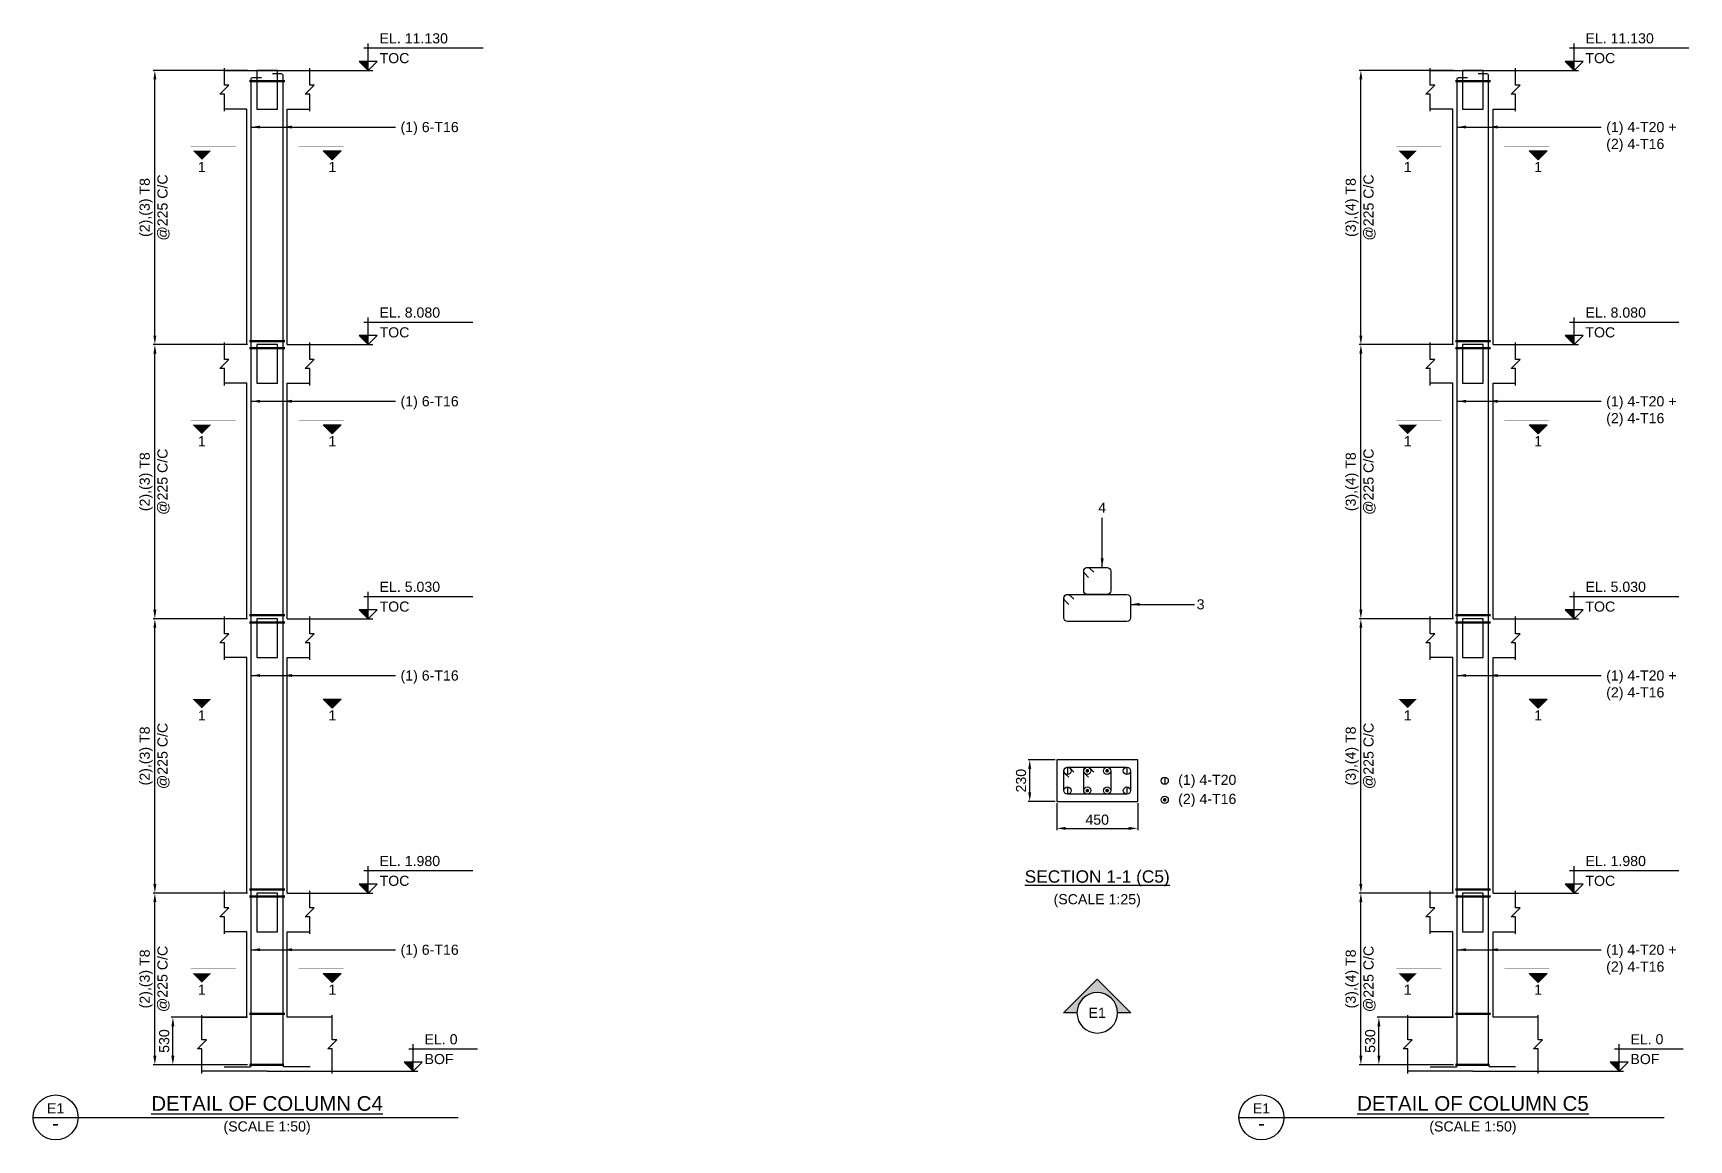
# Model space of a CAD drawing. Header units: inches. Extents: x 16610 to 272800, y -1525 to 29078.
# Drawn here: x 102000 to 138800, y -1525 to 23078 of the extents above; entities that cross this region are included whole.
import ezdxf
from ezdxf.enums import TextEntityAlignment as Align

# ---------------------------------------------------------------- set-up
doc = ezdxf.new("R2010")
doc.units = ezdxf.units.IN
doc.header["$MEASUREMENT"] = 0
doc.linetypes.add('SCHidden', pattern=[1000, 500, -500])
for name, color, linetype in [('colSectionMarkLayer', 5, 'Continuous'), ('Concrete Line', 2, 'Continuous'), ('Dim', 31, 'Continuous'), ('Hatch', 25, 'Continuous'), ('Labels', 4, 'Continuous'), ('Link', 225, 'Continuous'), ('Reinforcement', 130, 'Continuous'), ('Text', 31, 'Continuous'), ('Text_Scale', 31, 'Continuous')]:
    doc.layers.add(name, color=color, linetype=linetype)
doc.styles.add('SC-BBS1', font='SansSerif')
doc.styles.get("Standard").update_dxf_attribs({"font": 'txt.shx'})
doc.dimstyles.new('ColumnSch', dxfattribs={"dimtxt": 225, "dimasz": 200, "dimexe": 38, "dimexo": 38, "dimgap": 80, "dimtad": 1, "dimtoh": 1, "dimdec": 0, "dimzin": 0, "dimdsep": 46, "dimtxsty": 'SC-BBS1', "dimcen": 0.09, "dimclrd": 8, "dimclre": 8, "dimclrt": 31, "dimadec": 0, "dimazin": 0, "dimtfac": 1, "dimtdec": 0, "dimtix": 1, "dimtofl": 0, "dimtmove": 0, "dimatfit": 3, "dimfxl": 1, "dimtolj": 1, "dimtzin": 0, "dimarcsym": 0})
doc.dimstyles.get("Standard").update_dxf_attribs({"dimtxt": 0.18, "dimasz": 200, "dimexe": 0.18, "dimexo": 0.0625, "dimgap": 0.09, "dimtad": 0, "dimtih": 1, "dimtoh": 1, "dimdec": 4, "dimzin": 0, "dimdsep": 46, "dimtxsty": 'Standard', "dimcen": 0.09, "dimadec": 0, "dimazin": 0, "dimtfac": 1, "dimtdec": 4, "dimtofl": 0, "dimtmove": 0, "dimatfit": 3, "dimfxl": 1, "dimtolj": 1, "dimtzin": 0, "dimarcsym": 0})

# ---------------------------------------------------------------- blocks, each defined once
blk = doc.blocks.new('*D22')
at = {"color": 8, "linetype": 'ByBlock', "lineweight": -2}
for p, q in [((106768, 3962), (104668, 3962)), ((104706, 344), (104706, 3762)), ((106768, 144), (104668, 144))]:
    blk.add_line(p, q, dxfattribs=at)
at = {"color": 8}
for points in [[(104706, 3962), (104739, 3762), (104673, 3762)], [(104706, 144), (104673, 344), (104739, 344)]]:
    blk.add_solid(points, dxfattribs=at)
at = {"layer": 'DEFPOINTS', "color": 31}
for p in [(106806, 3962), (104706, 144), (106806, 144)]:
    blk.add_point(p, dxfattribs=at)
at = {"color": 31, "char_height": 225, "attachment_point": 5, "rotation": 90, "style": 'SC-BBS1'}
for s, insert in [('\\A1;(2),(3) T8', (104514, 2053)), ('\\A1;@225 C/C', (104898, 2053))]:
    blk.add_mtext(s, dxfattribs=dict(at, insert=insert))
blk = doc.blocks.new('*D23')
at = {"color": 8, "linetype": 'ByBlock', "lineweight": -2}
for p, q in [((106768, 1200), (105068, 1200)), ((105106, 344), (105106, 1000)), ((106768, 144), (105068, 144))]:
    blk.add_line(p, q, dxfattribs=at)
at = {"color": 8}
for points in [[(105106, 1200), (105139, 1000), (105073, 1000)], [(105106, 144), (105073, 344), (105139, 344)]]:
    blk.add_solid(points, dxfattribs=at)
at = {"layer": 'DEFPOINTS', "color": 31}
for p in [(106806, 1200), (105106, 144), (106806, 144)]:
    blk.add_point(p, dxfattribs=at)
at = {"color": 31, "insert": (104914, 672), "char_height": 225, "attachment_point": 5, "rotation": 90, "style": 'SC-BBS1'}
blk.add_mtext('\\A1;530', dxfattribs=at)
blk = doc.blocks.new('*D24')
at = {"color": 8, "linetype": 'ByBlock', "lineweight": -2}
for p, q in [((106768, 10058), (104668, 10058)), ((104706, 4162), (104706, 9858)), ((106768, 3962), (104668, 3962))]:
    blk.add_line(p, q, dxfattribs=at)
at = {"color": 8}
for points in [[(104706, 10058), (104739, 9858), (104673, 9858)], [(104706, 3962), (104673, 4162), (104739, 4162)]]:
    blk.add_solid(points, dxfattribs=at)
at = {"layer": 'DEFPOINTS', "color": 31}
for p in [(106806, 10058), (104706, 3962), (106806, 3962)]:
    blk.add_point(p, dxfattribs=at)
at = {"color": 31, "char_height": 225, "attachment_point": 5, "rotation": 90, "style": 'SC-BBS1'}
for s, insert in [('\\A1;@225 C/C', (104898, 7010)), ('\\A1;(2),(3) T8', (104514, 7010))]:
    blk.add_mtext(s, dxfattribs=dict(at, insert=insert))
blk = doc.blocks.new('*D25')
at = {"color": 8, "linetype": 'ByBlock', "lineweight": -2}
for p, q in [((106768, 16154), (104668, 16154)), ((104706, 10258), (104706, 15954)), ((106768, 10058), (104668, 10058))]:
    blk.add_line(p, q, dxfattribs=at)
at = {"color": 8}
for points in [[(104706, 16154), (104739, 15954), (104673, 15954)], [(104706, 10058), (104673, 10258), (104739, 10258)]]:
    blk.add_solid(points, dxfattribs=at)
at = {"layer": 'DEFPOINTS', "color": 31}
for p in [(106806, 16154), (104706, 10058), (106806, 10058)]:
    blk.add_point(p, dxfattribs=at)
at = {"color": 31, "char_height": 225, "attachment_point": 5, "rotation": 90, "style": 'SC-BBS1'}
for s, insert in [('\\A1;(2),(3) T8', (104514, 13106)), ('\\A1;@225 C/C', (104898, 13106))]:
    blk.add_mtext(s, dxfattribs=dict(at, insert=insert))
blk = doc.blocks.new('*D26')
at = {"color": 8, "linetype": 'ByBlock', "lineweight": -2}
for p, q in [((106768, 22250), (104668, 22250)), ((104706, 16354), (104706, 22050)), ((106768, 16154), (104668, 16154))]:
    blk.add_line(p, q, dxfattribs=at)
at = {"color": 8}
for points in [[(104706, 22250), (104739, 22050), (104673, 22050)], [(104706, 16154), (104673, 16354), (104739, 16354)]]:
    blk.add_solid(points, dxfattribs=at)
at = {"layer": 'DEFPOINTS', "color": 31}
for p in [(106806, 22250), (104706, 16154), (106806, 16154)]:
    blk.add_point(p, dxfattribs=at)
at = {"color": 31, "char_height": 225, "attachment_point": 5, "rotation": 90, "style": 'SC-BBS1'}
for s, insert in [('\\A1;@225 C/C', (104898, 19202)), ('\\A1;(2),(3) T8', (104514, 19202))]:
    blk.add_mtext(s, dxfattribs=dict(at, insert=insert))
blk = doc.blocks.new('*D29')
at = {"color": 8, "linetype": 'ByBlock', "lineweight": -2}
for p, q in [((133572, 3962), (131472, 3962)), ((131510, 344), (131510, 3762)), ((133572, 144), (131472, 144))]:
    blk.add_line(p, q, dxfattribs=at)
at = {"color": 8}
for points in [[(131510, 3962), (131543, 3762), (131477, 3762)], [(131510, 144), (131477, 344), (131543, 344)]]:
    blk.add_solid(points, dxfattribs=at)
at = {"layer": 'DEFPOINTS', "color": 31}
for p in [(133610, 3962), (131510, 144), (133610, 144)]:
    blk.add_point(p, dxfattribs=at)
at = {"color": 31, "char_height": 225, "attachment_point": 5, "rotation": 90, "style": 'SC-BBS1'}
for s, insert in [('\\A1;(3),(4) T8', (131318, 2053)), ('\\A1;@225 C/C', (131702, 2053))]:
    blk.add_mtext(s, dxfattribs=dict(at, insert=insert))
blk = doc.blocks.new('*D30')
at = {"color": 8, "linetype": 'ByBlock', "lineweight": -2}
for p, q in [((133572, 1200), (131872, 1200)), ((131910, 344), (131910, 1000)), ((133572, 144), (131872, 144))]:
    blk.add_line(p, q, dxfattribs=at)
at = {"color": 8}
for points in [[(131910, 1200), (131943, 1000), (131877, 1000)], [(131910, 144), (131877, 344), (131943, 344)]]:
    blk.add_solid(points, dxfattribs=at)
at = {"layer": 'DEFPOINTS', "color": 31}
for p in [(133610, 1200), (131910, 144), (133610, 144)]:
    blk.add_point(p, dxfattribs=at)
at = {"color": 31, "insert": (131718, 672), "char_height": 225, "attachment_point": 5, "rotation": 90, "style": 'SC-BBS1'}
blk.add_mtext('\\A1;530', dxfattribs=at)
blk = doc.blocks.new('*D31')
at = {"color": 8, "linetype": 'ByBlock', "lineweight": -2}
for p, q in [((133572, 10058), (131472, 10058)), ((131510, 4162), (131510, 9858)), ((133572, 3962), (131472, 3962))]:
    blk.add_line(p, q, dxfattribs=at)
at = {"color": 8}
for points in [[(131510, 10058), (131543, 9858), (131477, 9858)], [(131510, 3962), (131477, 4162), (131543, 4162)]]:
    blk.add_solid(points, dxfattribs=at)
at = {"layer": 'DEFPOINTS', "color": 31}
for p in [(133610, 10058), (131510, 3962), (133610, 3962)]:
    blk.add_point(p, dxfattribs=at)
at = {"color": 31, "char_height": 225, "attachment_point": 5, "rotation": 90, "style": 'SC-BBS1'}
for s, insert in [('\\A1;@225 C/C', (131702, 7010)), ('\\A1;(3),(4) T8', (131318, 7010))]:
    blk.add_mtext(s, dxfattribs=dict(at, insert=insert))
blk = doc.blocks.new('*D32')
at = {"color": 8, "linetype": 'ByBlock', "lineweight": -2}
for p, q in [((133572, 16154), (131472, 16154)), ((131510, 10258), (131510, 15954)), ((133572, 10058), (131472, 10058))]:
    blk.add_line(p, q, dxfattribs=at)
at = {"color": 8}
for points in [[(131510, 16154), (131543, 15954), (131477, 15954)], [(131510, 10058), (131477, 10258), (131543, 10258)]]:
    blk.add_solid(points, dxfattribs=at)
at = {"layer": 'DEFPOINTS', "color": 31}
for p in [(133610, 16154), (131510, 10058), (133610, 10058)]:
    blk.add_point(p, dxfattribs=at)
at = {"color": 31, "char_height": 225, "attachment_point": 5, "rotation": 90, "style": 'SC-BBS1'}
for s, insert in [('\\A1;(3),(4) T8', (131318, 13106)), ('\\A1;@225 C/C', (131702, 13106))]:
    blk.add_mtext(s, dxfattribs=dict(at, insert=insert))
blk = doc.blocks.new('*D33')
at = {"color": 8, "linetype": 'ByBlock', "lineweight": -2}
for p, q in [((133572, 22250), (131472, 22250)), ((131510, 16354), (131510, 22050)), ((133572, 16154), (131472, 16154))]:
    blk.add_line(p, q, dxfattribs=at)
at = {"color": 8}
for points in [[(131510, 22250), (131543, 22050), (131477, 22050)], [(131510, 16154), (131477, 16354), (131543, 16354)]]:
    blk.add_solid(points, dxfattribs=at)
at = {"layer": 'DEFPOINTS', "color": 31}
for p in [(133610, 22250), (131510, 16154), (133610, 16154)]:
    blk.add_point(p, dxfattribs=at)
at = {"color": 31, "char_height": 225, "attachment_point": 5, "rotation": 90, "style": 'SC-BBS1'}
for s, insert in [('\\A1;@225 C/C', (131702, 19202)), ('\\A1;(3),(4) T8', (131318, 19202))]:
    blk.add_mtext(s, dxfattribs=dict(at, insert=insert))
blk = doc.blocks.new('*D34')
at = {"color": 8, "linetype": 'ByBlock', "lineweight": -2}
for p, q in [((124750, 5962), (124750, 5362)), ((126550, 5962), (126550, 5362)), ((124950, 5400), (126350, 5400))]:
    blk.add_line(p, q, dxfattribs=at)
at = {"color": 8}
for points in [[(124750, 5400), (124950, 5433), (124950, 5367)], [(126550, 5400), (126350, 5367), (126350, 5433)]]:
    blk.add_solid(points, dxfattribs=at)
at = {"layer": 'DEFPOINTS', "color": 31}
for p in [(124750, 6000), (126550, 6000), (124750, 5400)]:
    blk.add_point(p, dxfattribs=at)
at = {"color": 31, "insert": (125650, 5592), "char_height": 225, "attachment_point": 5, "style": 'SC-BBS1'}
blk.add_mtext('\\A1;450', dxfattribs=at)
blk = doc.blocks.new('*D35')
at = {"color": 8, "linetype": 'ByBlock', "lineweight": -2}
for p, q in [((124712, 6920), (124112, 6920)), ((124150, 6200), (124150, 6720)), ((124712, 6000), (124112, 6000))]:
    blk.add_line(p, q, dxfattribs=at)
at = {"color": 8}
for points in [[(124150, 6920), (124183, 6720), (124117, 6720)], [(124150, 6000), (124117, 6200), (124183, 6200)]]:
    blk.add_solid(points, dxfattribs=at)
at = {"layer": 'DEFPOINTS', "color": 31}
for p in [(124750, 6920), (124150, 6000), (124750, 6000)]:
    blk.add_point(p, dxfattribs=at)
at = {"color": 31, "insert": (123958, 6460), "char_height": 225, "attachment_point": 5, "rotation": 90, "style": 'SC-BBS1'}
blk.add_mtext('\\A1;230', dxfattribs=at)

msp = doc.modelspace()

# ---------------------------------------------------------------- hatches: boundary and pattern name
at = {"layer": 'Hatch'}
for points in [[(109450, 22250), (109450, 22450), (109250, 22450)], [(136250, 22250), (136250, 22450), (136050, 22450)], [(105550, 20465), (105750, 20265), (105950, 20465), (105550, 20465)], [(108850, 20465), (108650, 20265), (108450, 20465), (108850, 20465)], [(132350, 20465), (132550, 20265), (132750, 20465), (132350, 20465)], [(135650, 20465), (135450, 20265), (135250, 20465), (135650, 20465)], [(109450, 16154), (109450, 16354), (109250, 16354)], [(136250, 16154), (136250, 16354), (136050, 16354)], [(105550, 14369), (105750, 14169), (105950, 14369), (105550, 14369)], [(108850, 14369), (108650, 14169), (108450, 14369), (108850, 14369)], [(132350, 14369), (132550, 14169), (132750, 14369), (132350, 14369)], [(135650, 14369), (135450, 14169), (135250, 14369), (135650, 14369)], [(109450, 10058), (109450, 10258), (109250, 10258)], [(136250, 10058), (136250, 10258), (136050, 10258)], [(105550, 8273), (105750, 8073), (105950, 8273), (105550, 8273)], [(108850, 8273), (108650, 8073), (108450, 8273), (108850, 8273)], [(132350, 8273), (132550, 8073), (132750, 8273), (132350, 8273)], [(135650, 8273), (135450, 8073), (135250, 8273), (135650, 8273)], [(109450, 3962), (109450, 4162), (109250, 4162)], [(136250, 3962), (136250, 4162), (136050, 4162)], [(105550, 2177), (105750, 1977), (105950, 2177), (105550, 2177)], [(108850, 2177), (108650, 1977), (108450, 2177), (108850, 2177)], [(132350, 2177), (132550, 1977), (132750, 2177), (132350, 2177)], [(135650, 2177), (135450, 1977), (135250, 2177), (135650, 2177)], [(110450, 0), (110450, 200), (110250, 200)], [(137250, 0), (137250, 200), (137050, 200)]]:
    msp.add_hatch(color=256, dxfattribs=at).paths.add_polyline_path(points, flags=0)
h = msp.add_hatch(color=256, dxfattribs=at)
edge = h.paths.add_edge_path(flags=16)
edge.add_line((125200, 1300), (124900, 1300))
edge.add_line((124900, 1300), (125650, 2050))
edge.add_line((125650, 2050), (126400, 1300))
edge.add_line((126400, 1300), (126100, 1300))
edge.add_arc((125650, 1300), 450, 0, 180)

# ---------------------------------------------------------------- linework, layer by layer
at = {"lineweight": 50}
for p, q in [((106806, 22010), (107594, 22010)), ((133610, 22010), (134390, 22010)), ((106806, 16234), (107594, 16234)), ((133610, 16234), (134390, 16234)), ((106806, 16074), (107594, 16074)), ((133610, 16074), (134390, 16074)), ((106806, 10138), (107594, 10138)), ((106806, 9978), (107594, 9978)), ((133610, 10138), (134390, 10138)), ((133610, 9978), (134390, 9978)), ((106806, 4042), (107594, 4042)), ((106806, 3882), (107594, 3882)), ((133610, 4042), (134390, 4042)), ((133610, 3882), (134390, 3882)), ((106806, 1280), (107594, 1280)), ((133610, 1280), (134390, 1280)), ((106806, 144), (107570, 144)), ((133610, 144), (134370, 144))]:
    msp.add_line(p, q, dxfattribs=at)
at = {"layer": 'colSectionMarkLayer'}
for p, q in [((109450, 22250), (109450, 22850)), ((136250, 22250), (136250, 22850)), ((109350, 22750), (112000, 22750)), ((136150, 22750), (138800, 22750)), ((107650, 22250), (109550, 22250)), ((134450, 22250), (136350, 22250)), ((109350, 16654), (111775, 16654)), ((109450, 16154), (109450, 16754)), ((136150, 16654), (138575, 16654)), ((136250, 16154), (136250, 16754)), ((107650, 16154), (109550, 16154)), ((134450, 16154), (136350, 16154)), ((109350, 10558), (111775, 10558)), ((109450, 10058), (109450, 10658)), ((136150, 10558), (138575, 10558)), ((136250, 10058), (136250, 10658)), ((107650, 10058), (109550, 10058)), ((134450, 10058), (136350, 10058)), ((109350, 4462), (111775, 4462)), ((109450, 3962), (109450, 4562)), ((136150, 4462), (138575, 4462)), ((136250, 3962), (136250, 4562)), ((107650, 3962), (109550, 3962)), ((134450, 3962), (136350, 3962)), ((110350, 500), (111875, 500)), ((110450, 0), (110450, 600)), ((137150, 500), (138675, 500)), ((137250, 0), (137250, 600)), ((108650, 0), (110550, 0)), ((135450, 0), (137350, 0)), ((102000, -1025), (111450, -1025)), ((128800, -1025), (138250, -1025))]:
    msp.add_line(p, q, dxfattribs=at)
for points in [[(109450, 22250), (109650, 22450), (109250, 22450)], [(136250, 22250), (136450, 22450), (136050, 22450)], [(109450, 16154), (109650, 16354), (109250, 16354)], [(136250, 16154), (136450, 16354), (136050, 16354)], [(109450, 10058), (109650, 10258), (109250, 10258)], [(136250, 10058), (136450, 10258), (136050, 10258)], [(109450, 3962), (109650, 4162), (109250, 4162)], [(136250, 3962), (136450, 4162), (136050, 4162)], [(110450, 0), (110650, 200), (110250, 200)], [(137250, 0), (137450, 200), (137050, 200)]]:
    msp.add_lwpolyline(points, close=True, dxfattribs=at)
at = {"layer": 'colSectionMarkLayer', "const_width": 5}
for points in [[(106500, 20565), (105500, 20565)], [(105550, 20465), (105750, 20265), (105950, 20465), (105550, 20465)], [(107900, 20565), (108900, 20565)], [(133300, 20565), (132300, 20565)], [(132350, 20465), (132550, 20265), (132750, 20465), (132350, 20465)], [(134700, 20565), (135700, 20565)], [(106500, 14469), (105500, 14469)], [(105550, 14369), (105750, 14169), (105950, 14369), (105550, 14369)], [(107900, 14469), (108900, 14469)], [(133300, 14469), (132300, 14469)], [(132350, 14369), (132550, 14169), (132750, 14369), (132350, 14369)], [(134700, 14469), (135700, 14469)], [(106500, 8373), (105500, 8373)], [(105550, 8273), (105750, 8073), (105950, 8273), (105550, 8273)], [(107900, 8373), (108900, 8373)], [(133300, 8373), (132300, 8373)], [(132350, 8273), (132550, 8073), (132750, 8273), (132350, 8273)], [(134700, 8373), (135700, 8373)], [(106500, 2277), (105500, 2277)], [(107900, 2277), (108900, 2277)], [(133300, 2277), (132300, 2277)], [(134700, 2277), (135700, 2277)], [(105550, 2177), (105750, 1977), (105950, 2177), (105550, 2177)], [(132350, 2177), (132550, 1977), (132750, 2177), (132350, 2177)]]:
    msp.add_lwpolyline(points, dxfattribs=at)
at = {"layer": 'colSectionMarkLayer'}
for points in [[(108850, 20465), (108650, 20265), (108450, 20465), (108850, 20465)], [(135650, 20465), (135450, 20265), (135250, 20465), (135650, 20465)], [(108850, 14369), (108650, 14169), (108450, 14369), (108850, 14369)], [(135650, 14369), (135450, 14169), (135250, 14369), (135650, 14369)], [(108850, 8273), (108650, 8073), (108450, 8273), (108850, 8273)], [(135650, 8273), (135450, 8073), (135250, 8273), (135650, 8273)], [(108850, 2177), (108650, 1977), (108450, 2177), (108850, 2177)], [(135650, 2177), (135450, 1977), (135250, 2177), (135650, 2177)]]:
    msp.add_lwpolyline(points, dxfattribs=at)
msp.add_lwpolyline([(125200, 1300), (124900, 1300), (125650, 2050), (126400, 1300), (126100, 1300, 1), (125200, 1300, 1), (126100, 1300)], format="xyb", dxfattribs=at)
for centre in [(102500, -1025), (129300, -1025)]:
    msp.add_circle(centre, 500, dxfattribs=at)
at = {"layer": 'Concrete Line'}
for p, q in [((106250, 22250), (108150, 22250)), ((133050, 22250), (134950, 22250)), ((106750, 21390), (106250, 21390)), ((106750, 16154), (106750, 21390)), ((107650, 16154), (107650, 21390)), ((107650, 21390), (108150, 21390)), ((133550, 21390), (133050, 21390)), ((133550, 16154), (133550, 21390)), ((134450, 16154), (134450, 21390)), ((134450, 21390), (134950, 21390)), ((106750, 16154), (106250, 16154)), ((106750, 16154), (106750, 16154)), ((106750, 16154), (106750, 16154)), ((107650, 16154), (107650, 16154)), ((107650, 16154), (107650, 16154)), ((107650, 16154), (108150, 16154)), ((133550, 16154), (133050, 16154)), ((133550, 16154), (133550, 16154)), ((133550, 16154), (133550, 16154)), ((134450, 16154), (134450, 16154)), ((134450, 16154), (134450, 16154)), ((134450, 16154), (134950, 16154)), ((106750, 15294), (106250, 15294)), ((106750, 10058), (106750, 15294)), ((107650, 10058), (107650, 15294)), ((107650, 15294), (108150, 15294)), ((133550, 15294), (133050, 15294)), ((133550, 10058), (133550, 15294)), ((134450, 10058), (134450, 15294)), ((134450, 15294), (134950, 15294)), ((106750, 10058), (106250, 10058)), ((106750, 10058), (106750, 10058)), ((106750, 10058), (106750, 10058)), ((107650, 10058), (107650, 10058)), ((107650, 10058), (107650, 10058)), ((107650, 10058), (108150, 10058)), ((133550, 10058), (133050, 10058)), ((133550, 10058), (133550, 10058)), ((133550, 10058), (133550, 10058)), ((134450, 10058), (134450, 10058)), ((134450, 10058), (134450, 10058)), ((134450, 10058), (134950, 10058)), ((106750, 9198), (106250, 9198)), ((106750, 3962), (106750, 9198)), ((107650, 3962), (107650, 9198)), ((107650, 9198), (108150, 9198)), ((133550, 9198), (133050, 9198)), ((133550, 3962), (133550, 9198)), ((134450, 3962), (134450, 9198)), ((134450, 9198), (134950, 9198)), ((106750, 3962), (106250, 3962)), ((106750, 3962), (106750, 3962)), ((106750, 3962), (106750, 3962)), ((107650, 3962), (107650, 3962)), ((107650, 3962), (107650, 3962)), ((107650, 3962), (108150, 3962)), ((133550, 3962), (133050, 3962)), ((133550, 3962), (133550, 3962)), ((133550, 3962), (133550, 3962)), ((134450, 3962), (134450, 3962)), ((134450, 3962), (134450, 3962)), ((134450, 3962), (134950, 3962)), ((106750, 3102), (106250, 3102)), ((106750, 1200), (106750, 3102)), ((107650, 1200), (107650, 3102)), ((107650, 3102), (108150, 3102)), ((133550, 3102), (133050, 3102)), ((133550, 1200), (133550, 3102)), ((134450, 1200), (134450, 3102)), ((134450, 3102), (134950, 3102)), ((105750, 1200), (106750, 1200)), ((108650, 1200), (107650, 1200)), ((108650, 1200), (107650, 1200)), ((132550, 1200), (133550, 1200)), ((135450, 1200), (134450, 1200)), ((135450, 1200), (134450, 1200)), ((107200, 0), (105750, 0)), ((107200, 0), (108650, 0)), ((134000, 0), (132550, 0)), ((134000, 0), (135450, 0))]:
    msp.add_line(p, q, dxfattribs=at)
for points in [[(106250, 21340), (106250, 21720), (106150, 21720), (106350, 21920), (106250, 21920), (106250, 22300)], [(108150, 21340), (108150, 21720), (108050, 21720), (108250, 21920), (108150, 21920), (108150, 22300)], [(133050, 21340), (133050, 21720), (132950, 21720), (133150, 21920), (133050, 21920), (133050, 22300)], [(134950, 21340), (134950, 21720), (134850, 21720), (135050, 21920), (134950, 21920), (134950, 22300)], [(106250, 15244), (106250, 15624), (106150, 15624), (106350, 15824), (106250, 15824), (106250, 16204)], [(108150, 15244), (108150, 15624), (108050, 15624), (108250, 15824), (108150, 15824), (108150, 16204)], [(133050, 15244), (133050, 15624), (132950, 15624), (133150, 15824), (133050, 15824), (133050, 16204)], [(134950, 15244), (134950, 15624), (134850, 15624), (135050, 15824), (134950, 15824), (134950, 16204)], [(106250, 9148), (106250, 9528), (106150, 9528), (106350, 9728), (106250, 9728), (106250, 10108)], [(108150, 9148), (108150, 9528), (108050, 9528), (108250, 9728), (108150, 9728), (108150, 10108)], [(133050, 9148), (133050, 9528), (132950, 9528), (133150, 9728), (133050, 9728), (133050, 10108)], [(134950, 9148), (134950, 9528), (134850, 9528), (135050, 9728), (134950, 9728), (134950, 10108)], [(106250, 3052), (106250, 3432), (106150, 3432), (106350, 3632), (106250, 3632), (106250, 4012)], [(108150, 3052), (108150, 3432), (108050, 3432), (108250, 3632), (108150, 3632), (108150, 4012)], [(133050, 3052), (133050, 3432), (132950, 3432), (133150, 3632), (133050, 3632), (133050, 4012)], [(134950, 3052), (134950, 3432), (134850, 3432), (135050, 3632), (134950, 3632), (134950, 4012)], [(105750, -50), (105750, 500), (105650, 500), (105850, 700), (105750, 700), (105750, 1250)], [(108650, -50), (108650, 500), (108550, 500), (108750, 700), (108650, 700), (108650, 1250)], [(132550, -50), (132550, 500), (132450, 500), (132650, 700), (132550, 700), (132550, 1250)], [(135450, -50), (135450, 500), (135350, 500), (135550, 700), (135450, 700), (135450, 1250)]]:
    msp.add_lwpolyline(points, dxfattribs=at)
for points in [[(106970, 22250), (106970, 21390), (107430, 21390), (107430, 22250)], [(133770, 22250), (133770, 21390), (134230, 21390), (134230, 22250)], [(106970, 16154), (106970, 15294), (107430, 15294), (107430, 16154)], [(133770, 16154), (133770, 15294), (134230, 15294), (134230, 16154)], [(106970, 10058), (106970, 9198), (107430, 9198), (107430, 10058)], [(133770, 10058), (133770, 9198), (134230, 9198), (134230, 10058)], [(124750, 6000), (126550, 6000), (126550, 6000), (126550, 6920), (126550, 6920), (124750, 6920), (124750, 6920), (124750, 6000)], [(106970, 3962), (106970, 3102), (107430, 3102), (107430, 3962)], [(133770, 3962), (133770, 3102), (134230, 3102), (134230, 3962)]]:
    msp.add_lwpolyline(points, close=True, dxfattribs=at)
at = {"layer": 'Concrete Line', "linetype": 'SCHidden', "ltscale": 0.3}
for points in [[(133770, 22250), (133770, 21390), (134230, 21390), (134230, 22250)], [(133770, 16154), (133770, 15294), (134230, 15294), (134230, 16154)], [(133770, 10058), (133770, 9198), (134230, 9198), (134230, 10058)], [(133770, 3962), (133770, 3102), (134230, 3102), (134230, 3962)]]:
    msp.add_lwpolyline(points, close=True, dxfattribs=at)
at = {"layer": 'Link'}
for points in [[(125458.3, 10978.6), (125373.4, 11063.4, -0.668178), (125430, 11200), (125870, 11200, -0.4142136), (125950, 11120), (125950, 10680, -0.4142136), (125870, 10600), (125430, 10600, -0.4142136), (125350, 10680), (125350, 11120, -0.6681793), (125486.6, 11176.6), (125571.4, 11091.7)], [(125018.3, 10378.6), (124933.4, 10463.4, -0.668178), (124990, 10600), (126310, 10600, -0.4142136), (126390, 10520), (126390, 10080, -0.4142136), (126310, 10000), (124990, 10000, -0.4142136), (124910, 10080), (124910, 10520, -0.6681793), (125046.6, 10576.6), (125131.4, 10491.7)], [(125018.3, 6538.6), (124933.4, 6623.4, -0.668178), (124990, 6760), (126310, 6760, -0.4142136), (126390, 6680), (126390, 6240, -0.4142136), (126310, 6160), (124990, 6160, -0.4142136), (124910, 6240), (124910, 6680, -0.6681793), (125046.6, 6736.6), (125131.4, 6651.7)], [(125458.3, 6538.6), (125373.4, 6623.4, -0.668178), (125430, 6760), (125870, 6760, -0.4142136), (125950, 6680), (125950, 6240, -0.4142136), (125870, 6160), (125430, 6160, -0.4142136), (125350, 6240), (125350, 6680, -0.6681793), (125486.6, 6736.6), (125571.4, 6651.7)]]:
    msp.add_lwpolyline(points, format="xyb", dxfattribs=at)
at = {"layer": 'Reinforcement', "lineweight": 25}
for points in [[(106846, 17044), (106846, 18772), (106846, 19312), (106846, 22060, -0.4142136), (106876, 22090), (107076, 22090)], [(107554, 18772), (107554, 20500), (107554, 21040), (107554, 22140, 0.4142136), (107524, 22170), (107324, 22170)], [(133650, 16612), (133650, 18772), (133650, 19312), (133650, 22060, -0.4142136), (133680, 22090), (133880, 22090)], [(134350, 18772), (134350, 20500), (134350, 21040), (134350, 22140, 0.4142136), (134320, 22170), (134120, 22170)], [(108154, 96), (107584, 96, -0.4142136), (107554, 126), (107554, 8308)], [(134950, 100), (134380, 100, -0.4142136), (134350, 130), (134350, 8308)], [(106246, 96), (106816, 96, 0.4142136), (106846, 126), (106846, 6580)], [(133050, 100), (133620, 100, 0.4142136), (133650, 130), (133650, 6580)]]:
    msp.add_lwpolyline(points, format="xyb", dxfattribs=at)
for points in [[(107554, 12676), (107554, 14404), (107554, 14944), (107554, 20500)], [(134350, 12676), (134350, 14404), (134350, 14944), (134350, 20500)], [(106846, 10948), (106846, 12676), (106846, 13216), (106846, 18772)], [(133650, 10516), (133650, 12676), (133650, 13216), (133650, 18772)], [(107554, 6580), (107554, 8308), (107554, 8848), (107554, 14404)], [(134350, 6580), (134350, 8308), (134350, 8848), (134350, 14404)], [(106846, 4852), (106846, 6580), (106846, 7120), (106846, 12676)], [(133650, 4420), (133650, 6580), (133650, 7120), (133650, 12676)]]:
    msp.add_lwpolyline(points, dxfattribs=at)
at = {"layer": 'Reinforcement', "color": 130}
for points in [[(124990, 6760), (124990, 6600)], [(126310, 6760), (126310, 6600)], [(124990, 6320), (124990, 6160)], [(126310, 6320), (126310, 6160)], [(127150, 6540), (127150, 6380)]]:
    msp.add_lwpolyline(points, dxfattribs=at)
at = {"layer": 'Reinforcement', "color": 130, "const_width": 40}
for points in [[(125410, 6680, 1), (125450, 6680, 1)], [(125850, 6680, 1), (125890, 6680, 1)], [(125410, 6240, 1), (125450, 6240, 1)], [(125850, 6240, 1), (125890, 6240, 1)], [(127130, 6035, 1), (127170, 6035, 1)]]:
    msp.add_lwpolyline(points, format="xyb", close=True, dxfattribs=at)
at = {"layer": 'Reinforcement', "color": 130}
for centre in [(124990, 6680), (125430, 6680), (125870, 6680), (126310, 6680), (124990, 6240), (125430, 6240), (125870, 6240), (126310, 6240), (127150, 6460), (127150, 6035)]:
    msp.add_circle(centre, 80, dxfattribs=at)

# ---------------------------------------------------------------- texts
at = {"layer": 'colSectionMarkLayer', "style": 'SC-BBS1'}
for p in [(105750, 20215), (108650, 20215), (132550, 20215), (135450, 20215), (105750, 14119), (108650, 14119), (132550, 14119), (135450, 14119), (105750, 8023), (108650, 8023), (132550, 8023), (135450, 8023), (105750, 1927), (108650, 1927), (132550, 1927), (135450, 1927)]:
    msp.add_text('1', height=225, dxfattribs=at).set_placement(p, align=Align.TOP_CENTER)
at = {"layer": 'Labels', "style": 'SC-BBS1'}
for s, height, p in [('%%uSECTION 1-1 (C5)', 275, (125650, 4110)), ('E1', 225, (102500, -1005)), ('%%uDETAIL OF COLUMN C4', 325, (107200, -975)), ('E1', 225, (129300, -1005)), ('%%uDETAIL OF COLUMN C5', 325, (134000, -975))]:
    msp.add_text(s, height=height, dxfattribs=at).set_placement(p, align=Align.BOTTOM_CENTER)
for s, height, p in [('E1', 225, (125650, 1300)), ('-', 325, (102500, -1150)), ('-', 325, (129300, -1150))]:
    msp.add_text(s, height=height, dxfattribs=at).set_placement(p, align=Align.MIDDLE_CENTER)
at = {"layer": 'Text', "style": 'SC-BBS1'}
for s, p in [('EL. 11.130', (109700, 22850)), ('EL. 11.130', (136500, 22850)), ('TOC', (109700, 22410)), ('TOC', (136500, 22410)), ('EL. 8.080', (109700, 16754)), ('EL. 8.080', (136500, 16754)), ('TOC', (109700, 16314)), ('TOC', (136500, 16314)), ('EL. 5.030', (109700, 10658)), ('EL. 5.030', (136500, 10658)), ('TOC', (109700, 10218)), ('TOC', (136500, 10218)), ('EL. 1.980', (109700, 4562)), ('EL. 1.980', (136500, 4562)), ('TOC', (109700, 4122)), ('TOC', (136500, 4122)), ('EL. 0', (110700, 600)), ('EL. 0', (137500, 600)), ('BOF', (110700, 160)), ('BOF', (137500, 160))]:
    msp.add_text(s, height=225, dxfattribs=at).set_placement(p)
for s, p in [('4', (125760, 12350)), ('(SCALE 1:25)', (125650, 3645))]:
    msp.add_text(s, height=225, dxfattribs=at).set_placement(p, align=Align.BOTTOM_CENTER)
for s, p in [('3', (127860, 10380)), ('(1) 4-T20', (127450, 6480)), ('(2) 4-T16', (127450, 6055))]:
    msp.add_text(s, height=225, dxfattribs=at).set_placement(p, align=Align.MIDDLE_LEFT)
at = {"layer": 'Text', "char_height": 225, "attachment_point": 1, "style": 'SC-BBS1'}
for s, insert in [('(1) 6-T16', (110166.5, 21102.5)), ('(1) 4-T20 + \\P(2) 4-T16', (136962.5, 21102.5)), ('(1) 6-T16', (110166.5, 15006.5)), ('(1) 4-T20 + \\P(2) 4-T16', (136962.5, 15006.5)), ('(1) 6-T16', (110166.5, 8910.5)), ('(1) 4-T20 + \\P(2) 4-T16', (136962.5, 8910.5)), ('(1) 6-T16', (110166.5, 2814.5)), ('(1) 4-T20 + \\P(2) 4-T16', (136962.5, 2814.5))]:
    msp.add_mtext(s, dxfattribs=dict(at, insert=insert))
at = {"layer": 'Text_Scale', "style": 'SC-BBS1'}
for p in [(107200, -1405), (134000, -1405)]:
    msp.add_text('(SCALE 1:50)', height=225, dxfattribs=at).set_placement(p, align=Align.BOTTOM_CENTER)

# ---------------------------------------------------------------- dimensions: what is measured, and where the dimension line sits
at = {"layer": 'Dim', "lineweight": 50}
for p1, p2, distance, text, picture, middle in [((106806, 16154), (106806, 22250), 2100, '(2),(3) T8\\X@225 C/C', '*D26', (104706, 19202)), ((133610, 16154), (133610, 22250), 2100, '(3),(4) T8\\X@225 C/C', '*D33', (131510, 19202)), ((106806, 10058), (106806, 16154), 2100, '(2),(3) T8\\X@225 C/C', '*D25', (104706, 13106)), ((133610, 10058), (133610, 16154), 2100, '(3),(4) T8\\X@225 C/C', '*D32', (131510, 13106)), ((106806, 3962), (106806, 10058), 2100, '(2),(3) T8\\X@225 C/C', '*D24', (104706, 7010)), ((133610, 3962), (133610, 10058), 2100, '(3),(4) T8\\X@225 C/C', '*D31', (131510, 7010)), ((106806, 144), (106806, 3962), 2100, '(2),(3) T8\\X@225 C/C', '*D22', (104706, 2053)), ((133610, 144), (133610, 3962), 2100, '(3),(4) T8\\X@225 C/C', '*D29', (131510, 2053)), ((106806, 144), (106806, 1200), 1700, '530', '*D23', (105106, 672)), ((133610, 144), (133610, 1200), 1700, '530', '*D30', (131910, 672))]:
    dim = msp.add_aligned_dim(p1=p1, p2=p2, distance=distance, text=text, dimstyle='ColumnSch', dxfattribs=at)
    dim.commit()
    dim.dimension.update_dxf_attribs({"geometry": picture, "text_midpoint": middle})
at = {"layer": 'Dim'}
for p2, distance, text, picture, middle in [((124750, 6920), 600, '230', '*D35', (124150, 6460)), ((126550, 6000), -600, '450', '*D34', (125650, 5400))]:
    dim = msp.add_aligned_dim(p1=(124750, 6000), p2=p2, distance=distance, text=text, dimstyle='ColumnSch', override={"dimtofl": 1}, dxfattribs=at)
    dim.commit()
    dim.dimension.update_dxf_attribs({"geometry": picture, "text_midpoint": middle})

# ---------------------------------------------------------------- leaders
at = {"layer": 'Dim', "color": 8}
for points in [[(106846, 20990), (110054, 20990)], [(107554, 20990), (110054, 20990)], [(133650, 20990), (136850, 20990)], [(134350, 20990), (136850, 20990)], [(106846, 14894), (110054, 14894)], [(107554, 14894), (110054, 14894)], [(133650, 14894), (136850, 14894)], [(134350, 14894), (136850, 14894)], [(125760, 11200), (125760, 12300)], [(126390, 10380), (127810, 10380)], [(106846, 8798), (110054, 8798)], [(107554, 8798), (110054, 8798)], [(133650, 8798), (136850, 8798)], [(134350, 8798), (136850, 8798)], [(106846, 2702), (110054, 2702)], [(107554, 2702), (110054, 2702)], [(133650, 2702), (136850, 2702)], [(134350, 2702), (136850, 2702)]]:
    msp.add_leader(points, dimstyle='Standard', dxfattribs=at)

doc.saveas('drawing.dxf')
